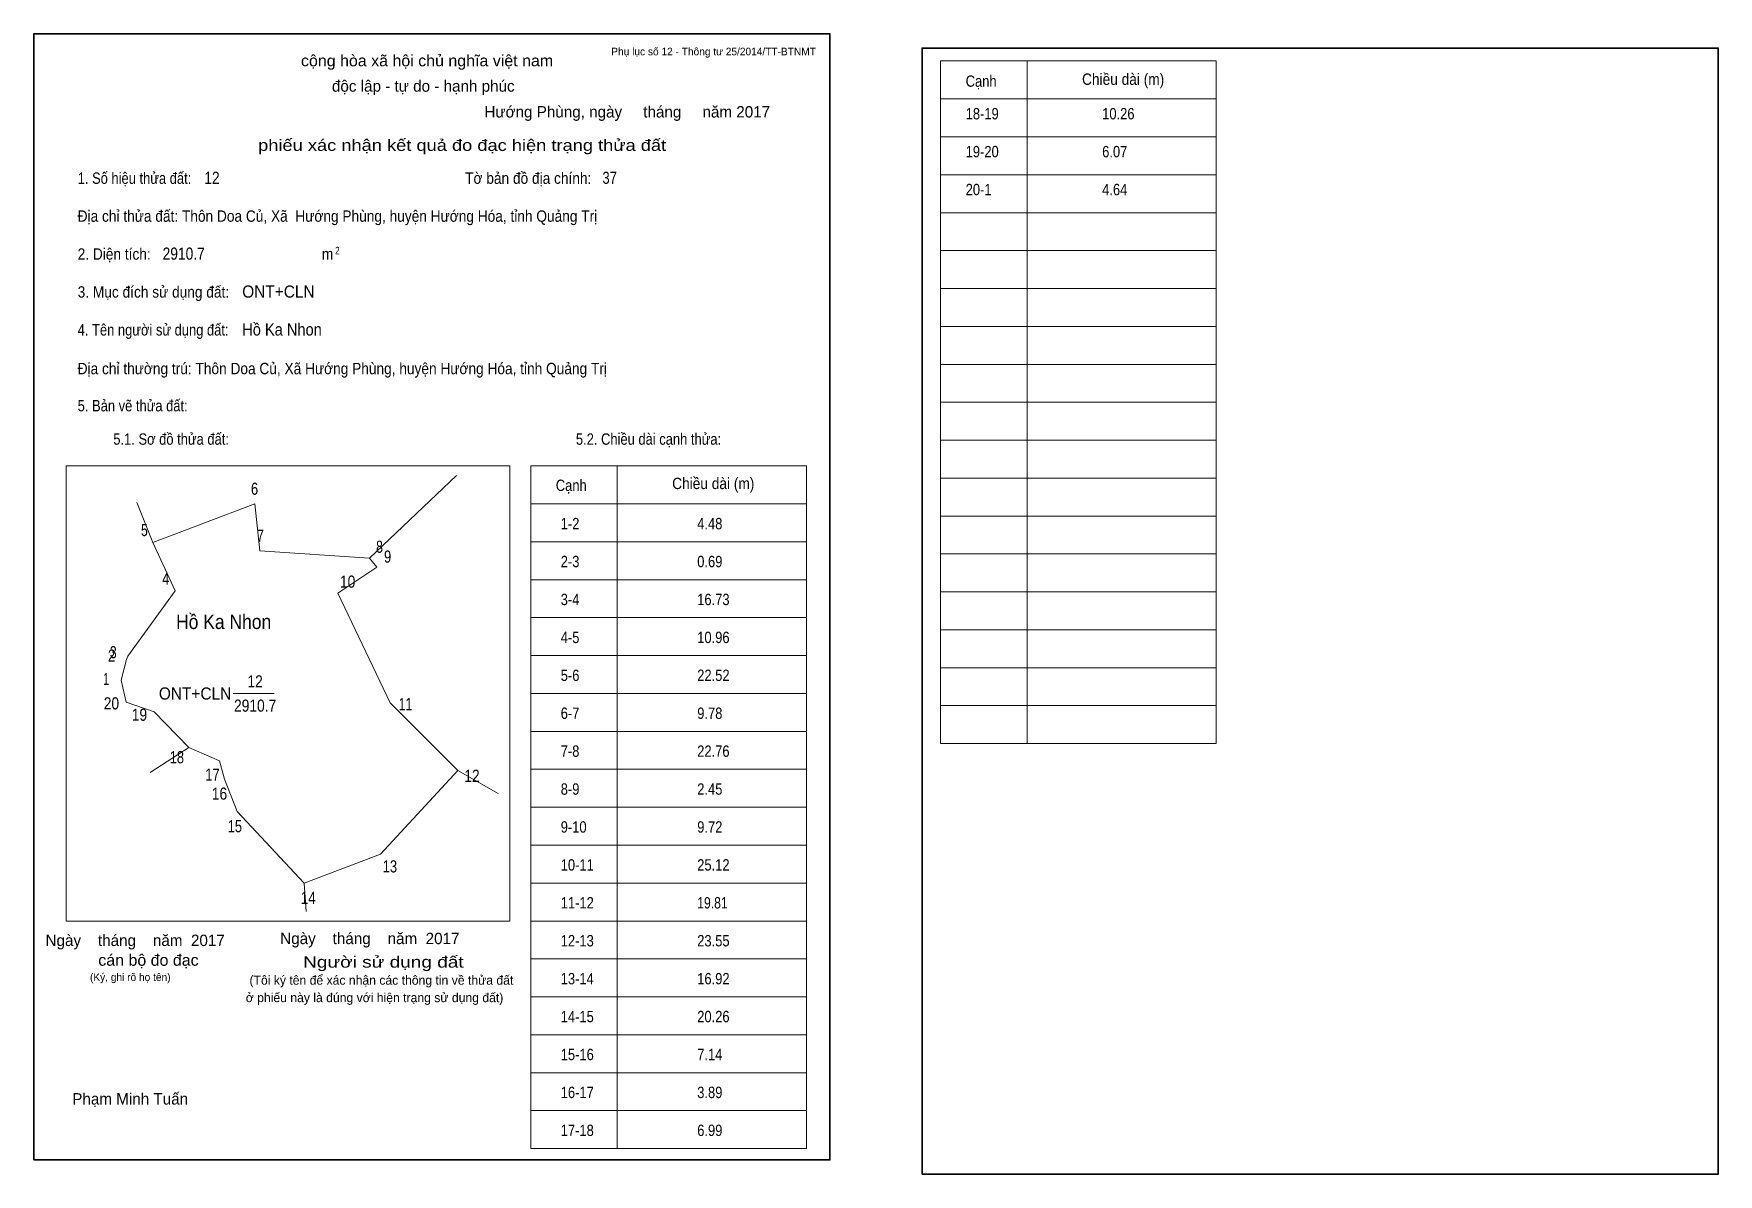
# Model space of a CAD drawing. Header units: centimetres. Extents: x 0 to 44.4, y -0.4 to 29.7.
import ezdxf
from ezdxf.enums import TextEntityAlignment as Align

# ---------------------------------------------------------------- set-up
doc = ezdxf.new("R2010")
doc.units = ezdxf.units.CM
doc.header["$LTSCALE"] = 0.12
for name, color, linetype in [('2', 7, 'Continuous'), ('30', 7, 'Continuous'), ('32', 7, 'Continuous'), ('34', 7, 'Continuous')]:
    doc.layers.add(name, color=color, linetype=linetype)
for name, color, linetype, lineweight in [('33', 7, 'Continuous', 13), ('6', 7, 'Continuous', 13), ('63', 7, 'Continuous', 13)]:
    doc.layers.add(name, color=color, linetype=linetype, lineweight=lineweight)

msp = doc.modelspace()

# ---------------------------------------------------------------- linework, layer by layer
at = {"layer": '33'}
msp.add_line((5.26, 12.3), (6.34, 12.3), dxfattribs=at)
at = {"layer": '6'}
for p, q in [((8.86, 15.87), (11.15, 18.05)), ((3.14, 16.28), (2.72, 17.34)), ((3.14, 16.28), (3.73, 15.01)), ((8.86, 15.87), (5.96, 16.06)), ((9.05, 15.63), (8.86, 15.87)), ((11.19, 10.27), (9.4, 12.05)), ((3.07, 10.22), (4.09, 10.88)), ((4.09, 10.88), (4.9, 10.52)), ((11.19, 10.27), (12.25, 9.66)), ((5.37, 9.19), (7.13, 7.3)), ((7.13, 7.3), (7.19, 6.55))]:
    msp.add_line(p, q, dxfattribs=at)
for points in [[(3.14, 16.28), (5.83, 17.3), (5.96, 16.06)], [(9.05, 15.63), (8.02, 14.95), (9.4, 12.05)], [(4.09, 10.88), (3.18, 11.82), (2.44, 12.07), (2.31, 12.65), (2.45, 13.2), (2.48, 13.28), (3.73, 15.01)], [(5.37, 9.19), (5.03, 10.04), (4.9, 10.52)], [(11.19, 10.27), (9.15, 8.06), (7.13, 7.3)]]:
    msp.add_lwpolyline(points, dxfattribs=at)
at = {"layer": '63'}
for p, q in [((23.92, 28.98), (31.19, 28.98)), ((23.92, 10.98), (23.92, 28.98)), ((26.2, 10.98), (26.2, 28.98)), ((31.19, 10.98), (31.19, 28.98)), ((23.92, 27.98), (31.19, 27.98)), ((23.92, 26.98), (31.19, 26.98)), ((23.92, 25.98), (31.19, 25.98)), ((23.92, 24.98), (31.19, 24.98)), ((23.92, 23.98), (31.19, 23.98)), ((23.92, 22.98), (31.19, 22.98)), ((23.92, 21.98), (31.19, 21.98)), ((23.92, 20.98), (31.19, 20.98)), ((23.92, 19.98), (31.19, 19.98)), ((23.92, 18.98), (31.19, 18.98)), ((0.86, 18.3), (12.56, 18.3)), ((0.86, 6.3), (0.86, 18.3)), ((12.56, 6.3), (12.56, 18.3)), ((13.11, 18.3), (20.38, 18.3)), ((13.11, 0.3), (13.11, 18.3)), ((15.39, 0.3), (15.39, 18.3)), ((20.38, 0.3), (20.38, 18.3)), ((23.92, 17.98), (31.19, 17.98)), ((13.11, 17.3), (20.38, 17.3)), ((23.92, 16.98), (31.19, 16.98)), ((13.11, 16.3), (20.38, 16.3)), ((23.92, 15.98), (31.19, 15.98)), ((13.11, 15.3), (20.38, 15.3)), ((23.92, 14.98), (31.19, 14.98)), ((13.11, 14.3), (20.38, 14.3)), ((23.92, 13.98), (31.19, 13.98)), ((13.11, 13.3), (20.38, 13.3)), ((23.92, 12.98), (31.19, 12.98)), ((13.11, 12.3), (20.38, 12.3)), ((23.92, 11.98), (31.19, 11.98)), ((13.11, 11.3), (20.38, 11.3)), ((23.92, 10.98), (31.19, 10.98)), ((13.11, 10.3), (20.38, 10.3)), ((13.11, 9.3), (20.38, 9.3)), ((13.11, 8.3), (20.38, 8.3)), ((13.11, 7.3), (20.38, 7.3)), ((0.86, 6.3), (12.56, 6.3)), ((13.11, 6.3), (20.38, 6.3)), ((13.11, 5.3), (20.38, 5.3)), ((13.11, 4.3), (20.38, 4.3)), ((13.11, 3.3), (20.38, 3.3)), ((13.11, 2.3), (20.38, 2.3)), ((13.11, 1.3), (20.38, 1.3)), ((13.11, 0.3), (20.38, 0.3))]:
    msp.add_line(p, q, dxfattribs=at)
at = {"layer": '63', "lineweight": 35}
for points in [[(0, 0), (0, 29.7), (21, 29.7), (21, 0)], [(23.43, -0.38), (23.43, 29.32), (44.43, 29.32), (44.43, -0.38)]]:
    msp.add_lwpolyline(points, close=True, dxfattribs=at)

# ---------------------------------------------------------------- texts
at = {"layer": '2', "width": 0.9}
msp.add_text('Hồ Ka Nhon', height=0.3827, dxfattribs=at).set_placement((5.01, 14), align=Align.CENTER)
at = {"layer": '30'}
for s, width, p in [('18-19', 0.85, (24.58, 27.44)), ('10.26', 0.85, (28.18, 27.44)), ('19-20', 0.85, (24.58, 26.44)), ('6.07', 0.85, (28.18, 26.44)), ('20-1', 0.85, (24.58, 25.44)), ('4.64', 0.85, (28.18, 25.44)), ('1-2', 0.85, (13.9, 16.63)), ('4.48', 0.85, (17.5, 16.63)), ('2-3', 0.85, (13.9, 15.63)), ('0.69', 0.85, (17.5, 15.63)), ('3-4', 0.85, (13.9, 14.63)), ('16.73', 0.85, (17.5, 14.63)), ('4-5', 0.85, (13.9, 13.63)), ('10.96', 0.85, (17.5, 13.63)), ('5-6', 0.85, (13.9, 12.63)), ('22.52', 0.85, (17.5, 12.63)), ('6-7', 0.85, (13.9, 11.63)), ('9.78', 0.85, (17.5, 11.63)), ('7-8', 0.85, (13.9, 10.63)), ('22.76', 0.85, (17.5, 10.63)), ('8-9', 0.85, (13.9, 9.63)), ('2.45', 0.85, (17.5, 9.63)), ('9-10', 0.85, (13.9, 8.63)), ('9.72', 0.85, (17.5, 8.63)), ('10-11', 0.85, (13.9, 7.63)), ('25.12', 0.85, (17.5, 7.63)), ('11-12', 0.85, (13.9, 6.63)), ('19.81', 0.8, (17.5, 6.63)), ('12-13', 0.85, (13.9, 5.63)), ('23.55', 0.85, (17.5, 5.63)), ('13-14', 0.85, (13.9, 4.63)), ('16.92', 0.85, (17.5, 4.63)), ('14-15', 0.85, (13.9, 3.63)), ('20.26', 0.85, (17.5, 3.63)), ('15-16', 0.85, (13.9, 2.63)), ('7.14', 0.85, (17.5, 2.63)), ('16-17', 0.85, (13.9, 1.63)), ('3.89', 0.85, (17.5, 1.63)), ('17-18', 0.85, (13.9, 0.63)), ('6.99', 0.85, (17.5, 0.63))]:
    msp.add_text(s, height=0.3, dxfattribs=dict(at, width=width)).set_placement(p)
at = {"layer": '32'}
for s, width, p in [('6', 0.8, (5.825, 17.54)), ('5', 0.75, (2.92, 16.45)), ('7', 0.75, (5.98, 16.3)), ('8', 0.75, (9.12, 16.01)), ('9', 0.8, (9.335, 15.75)), ('4', 0.8, (3.485, 15.17)), ('10', 0.85, (8.28, 15.09)), ('2', 0.8, (2.055, 13.14)), ('3', 0.75, (2.1, 13.23)), ('1', 0.65, (1.91, 12.52)), ('20', 0.85, (2.05, 11.88)), ('11', 0.75, (9.805, 11.86)), ('19', 0.85, (2.79, 11.58)), ('18', 0.8, (3.775, 10.46)), ('17', 0.8, (4.715, 10)), ('12', 0.85, (11.56, 9.97)), ('16', 0.85, (4.9, 9.5)), ('15', 0.8, (5.305, 8.64)), ('13', 0.8, (9.395, 7.58)), ('14', 0.85, (7.24, 6.75))]:
    msp.add_text(s, height=0.32, dxfattribs=dict(at, width=width)).set_placement(p, align=Align.CENTER)
at = {"layer": '33', "width": 0.95}
msp.add_text('ONT+CLN', height=0.32, dxfattribs=at).set_placement((5.21, 12.14), align=Align.RIGHT)
at = {"layer": '33', "width": 0.85}
for s, p in [('12', (5.84, 12.46)), ('2910.7', (5.84, 11.82))]:
    msp.add_text(s, height=0.32, dxfattribs=at).set_placement(p, align=Align.CENTER)
at = {"layer": '34'}
for s, width, p in [('12', 0.85, (4.5, 25.74)), ('37', 0.8, (15, 25.74)), ('2910.7', 0.85, (3.4, 23.74)), ('ONT+CLN', 0.95, (5.5, 22.74)), ('Hồ Ka Nhon', 0.9, (5.5, 21.74))]:
    msp.add_text(s, height=0.32, dxfattribs=dict(at, width=width)).set_placement(p)
at = {"layer": '63'}
for s, height, p in [('Phụ lục số 12 - Thông tư 25/2014/TT-BTNMT', 0.2, (20.63, 29.13)), ('Ngày    tháng    năm  2017', 0.3, (5.04, 5.64)), ('Ngày    tháng    năm  2017', 0.3, (11.23, 5.69)), ('(Ký, ghi rõ họ tên)', 0.2, (3.61, 4.72))]:
    msp.add_text(s, height=height, dxfattribs=at).set_placement(p, align=Align.RIGHT)
at = {"layer": '63', "width": 1.05}
msp.add_text('cộng hòa xã hội chủ nghĩa việt nam', height=0.3, dxfattribs=at).set_placement((10.375, 28.84), align=Align.CENTER)
at = {"layer": '63'}
for s, height, p in [('độc lập - tự do - hạnh phúc', 0.3, (10.275, 28.17)), ('Hướng Phùng, ngày     tháng     năm 2017', 0.3, (15.655, 27.49)), ('(Tôi ký tên để xác nhận các thông tin về thửa đất ', 0.24, (9.215, 4.62)), ('ở phiếu này là đúng với hiện trạng sử dụng đất)', 0.24, (8.99, 4.16)), ('Phạm Minh Tuấn', 0.3, (2.545, 1.46))]:
    msp.add_text(s, height=height, dxfattribs=at).set_placement(p, align=Align.CENTER)
for s, height, width, p in [('Cạnh', 0.3, 0.85, (24.58, 28.3)), ('Chiều dài (m)', 0.3, 0.9, (27.65, 28.35)), ('1. Số hiệu thửa đất:', 0.3, 0.85, (1.16, 25.74)), ('Tờ bản đồ địa chính:', 0.3, 0.9, (11.38, 25.74)), ('Địa chỉ thửa đất: Thôn Doa Củ, Xã  Hướng Phùng, huyện Hướng Hóa, tỉnh Quảng Trị', 0.3, 0.9, (1.16, 24.74)), ('2. Diện tích:', 0.3, 0.9, (1.16, 23.74)), ('2', 0.2, 0.8, (7.95, 23.88)), ('m', 0.3, 0.9, (7.6, 23.74)), ('3. Mục đích sử dụng đất:', 0.3, 0.9, (1.16, 22.74)), ('4. Tên người sử dụng đất:', 0.3, 0.85, (1.16, 21.74)), ('Địa chỉ thường trú: Thôn Doa Củ, Xã Hướng Phùng, huyện Hướng Hóa, tỉnh Quảng Trị', 0.3, 0.9, (1.16, 20.72)), ('5. Bản vẽ thửa đất:', 0.3, 0.85, (1.16, 19.74)), ('5.1. Sơ đồ thửa đất:', 0.3, 0.85, (2.1, 18.86)), ('5.2. Chiều dài cạnh thửa:', 0.3, 0.85, (14.3, 18.86)), ('Cạnh', 0.3, 0.85, (13.77, 17.64)), ('Chiều dài (m)', 0.3, 0.9, (16.84, 17.69))]:
    msp.add_text(s, height=height, dxfattribs=dict(at, width=width)).set_placement(p)
for s, width, p in [('phiếu xác nhận kết quả đo đạc hiện trạng thửa đất', 1.2, (16.68, 26.61)), ('cán bộ đo đạc', 1.05, (4.35, 5.12)), ('Người sử dụng đất', 1.25, (11.34, 5.07))]:
    msp.add_text(s, height=0.3, dxfattribs=dict(at, width=width)).set_placement(p, align=Align.RIGHT)

doc.saveas('drawing.dxf')
